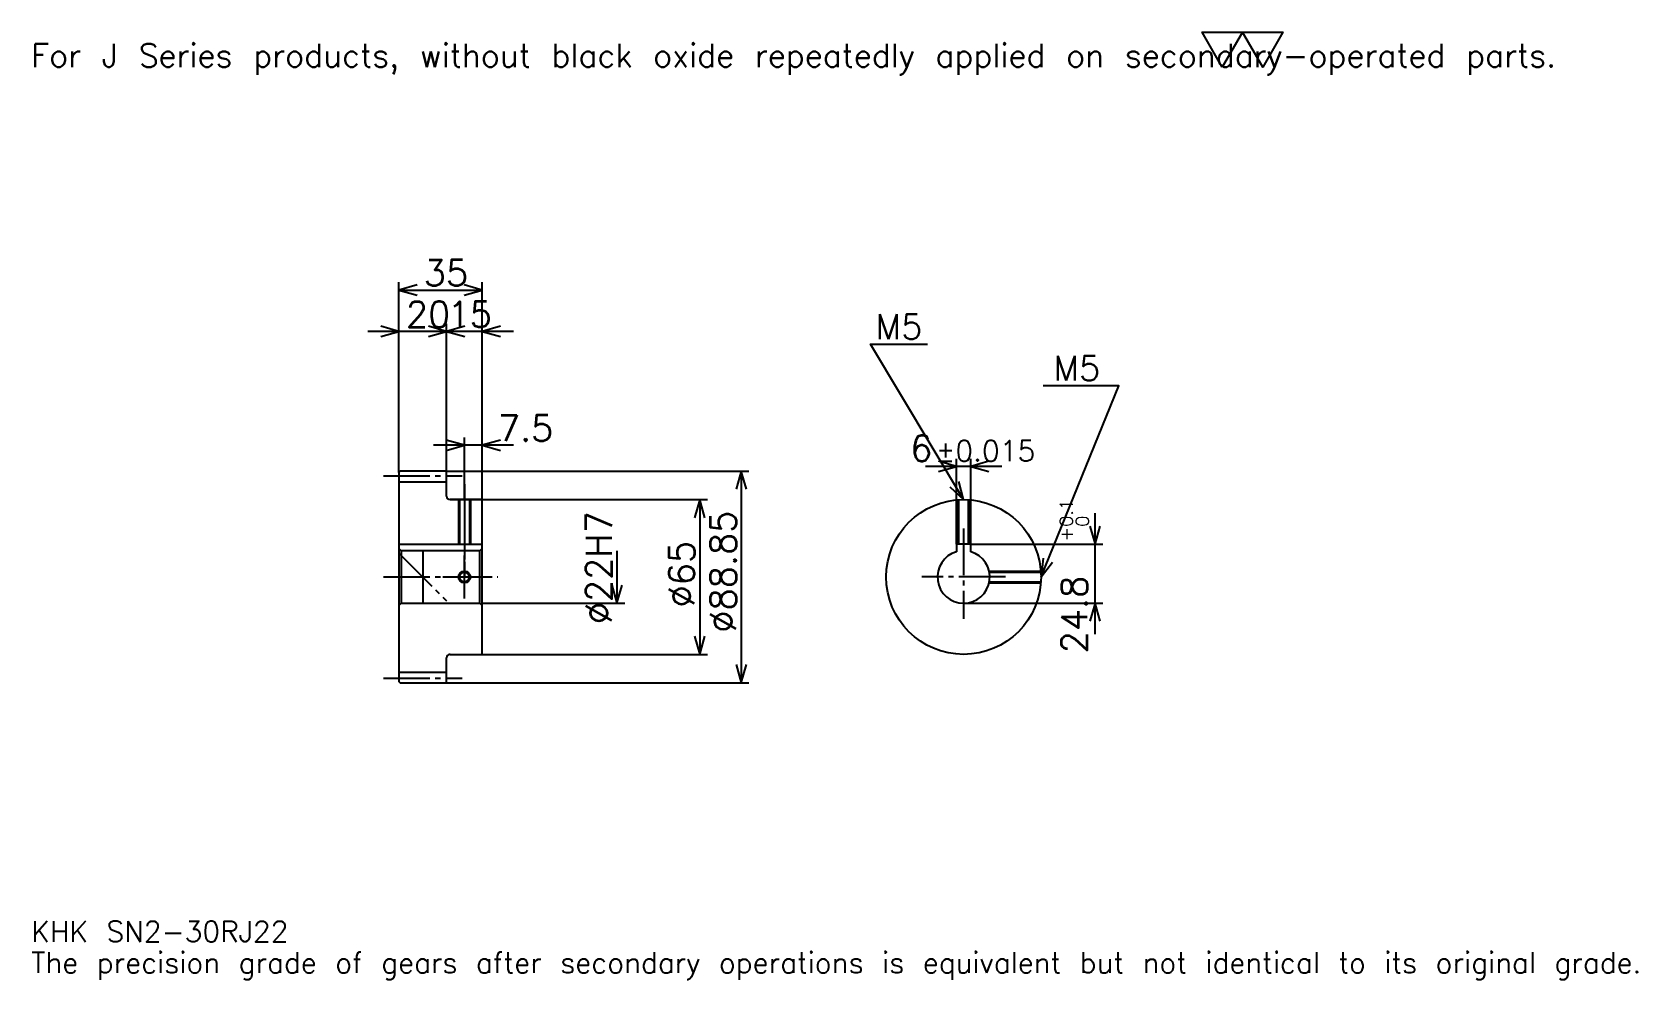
# Model space of a CAD drawing. Extents: x 22 to 696, y 8 to 406.
import ezdxf

# ---------------------------------------------------------------- set-up
doc = ezdxf.new("R2010")
doc.units = 0
doc.linetypes.add('DASHDOT', pattern=[26.086956, 19.565217, -2.173913, 2.173913, -2.173913])
doc.layers.get('0').update_dxf_attribs({"linetype": 'CONTINUOUS'})
doc.layers.add('DASHDOT', color=6, linetype='DASHDOT')
doc.styles.add('KANJI', font='TXT', dxfattribs={"bigfont": 'BIGFONT'})

msp = doc.modelspace()

# ---------------------------------------------------------------- linework, layer by layer
at = {"color": 5}
for p, q in [((176.086945, 221.600327), (176.086945, 300.948151)), ((176.086945, 297.687286), (211.086945, 297.687286)), ((211.086945, 221.600327), (211.086945, 300.948151)), ((196.086945, 221.600327), (196.086945, 283.556854)), ((209.130432, 280.295959), (163.043472, 280.295959)), ((224.130432, 280.295959), (183.043472, 280.295959)), ((224.130432, 232.469894), (190.543472, 232.469894)), ((203.586945, 221.600327), (203.586945, 235.730759)), ((429.195618, 223.582611), (397.108704, 223.582611)), ((410.152161, 190.973923), (410.152161, 226.843491)), ((416.152161, 190.973923), (416.152161, 226.843491)), ((176.086945, 221.100327), (176.086945, 221.600327)), ((195.586945, 221.600327), (211.086945, 221.600327)), ((196.086945, 221.100327), (196.086945, 221.600327)), ((203.586945, 209.67392), (203.586945, 221.600327)), ((203.586945, 209.67392), (203.586945, 221.600327)), ((211.086945, 221.600327), (323.043457, 221.600327)), ((211.086945, 209.17392), (211.086945, 221.600327)), ((319.782593, 221.600327), (319.782593, 132.747513)), ((197.586945, 209.67392), (211.086945, 209.67392)), ((211.086945, 209.67392), (305.652161, 209.67392)), ((302.391296, 209.67392), (302.391296, 144.67392)), ((468.32608, 153.130447), (468.32608, 204.017395)), ((416.152161, 190.973923), (471.586945, 190.973923)), ((267.608704, 188.17392), (267.608704, 166.17392)), ((211.086945, 166.17392), (270.869568, 166.17392)), ((413.152161, 166.17392), (471.586945, 166.17392)), ((197.586945, 144.67392), (211.086945, 144.67392)), ((211.086945, 144.67392), (305.652161, 144.67392)), ((195.586945, 132.747513), (211.086945, 132.747513)), ((211.086945, 132.747513), (323.043457, 132.747513))]:
    msp.add_line(p, q, dxfattribs=at)
at = {"color": 4}
for p, q in [((176.086945, 217.100327), (196.086945, 217.100327)), ((176.086945, 190.973923), (211.086945, 190.973923)), ((210.086945, 188.17392), (211.086945, 189.17392)), ((177.086945, 188.17392), (177.086945, 166.17392)), ((210.086945, 166.17392), (211.086945, 165.17392)), ((176.086945, 137.247513), (196.086945, 137.247513))]:
    msp.add_line(p, q, dxfattribs=at)
at = {"color": 7}
msp.add_line((186.086945, 188.043488), (186.086945, 166.304352), dxfattribs=at)
msp.add_lwpolyline([(521.739136, 391.304352), (513.260864, 406), (547.17395, 406), (538.695679, 391.304352), (530.217407, 406), (521.739136, 391.304352)], dxfattribs=at)
at = {"color": 5}
for points in [[(183.695633, 299.861206), (176.086945, 297.687286), (183.695633, 295.513367)], [(203.478241, 295.513367), (211.086945, 297.687286), (203.478241, 299.861206)], [(168.478256, 278.12207), (176.086945, 280.295959), (168.478256, 282.469879)], [(188.478241, 278.12207), (196.086945, 280.295959), (188.478241, 282.469879)], [(203.695648, 282.469879), (196.086945, 280.295959), (203.695648, 278.12207)], [(218.695648, 282.469879), (211.086945, 280.295959), (218.695648, 278.12207)], [(413.152161, 209.67392), (374.021729, 274.891296), (397.934753, 274.891296)], [(445.652161, 177.17392), (478.260864, 257.5), (446.521729, 257.5)], [(195.978241, 230.295975), (203.586945, 232.469894), (195.978241, 234.643799)], [(218.695648, 234.643799), (211.086945, 232.469894), (218.695648, 230.295975)], [(402.543457, 221.408707), (410.152161, 223.582611), (402.543457, 225.756531)], [(423.760864, 225.756531), (416.152161, 223.582611), (423.760864, 221.408707)], [(321.956512, 213.991638), (319.782593, 221.600327), (317.608673, 213.991638)], [(407.373413, 215.079849), (413.152161, 209.67392), (411.101624, 217.316788)], [(304.565186, 202.065216), (302.391296, 209.67392), (300.217377, 202.065216)], [(466.152161, 198.582611), (468.32608, 190.973923), (470.5, 198.582611)], [(446.499847, 185.04155), (445.652161, 177.17392), (450.528381, 183.406143)], [(265.434784, 173.782608), (267.608704, 166.17392), (269.782593, 173.782608)], [(470.5, 158.565231), (468.32608, 166.17392), (466.152161, 158.565231)], [(300.217377, 152.282623), (302.391296, 144.67392), (304.565186, 152.282623)], [(317.608673, 140.356201), (319.782593, 132.747513), (321.956512, 140.356201)]]:
    msp.add_lwpolyline(points, dxfattribs=at)
at = {"color": 4}
for points in [[(196.086945, 211.17392), (196.086945, 221.100327), (195.586945, 221.600327), (176.586945, 221.600327), (176.086945, 221.100327), (176.086945, 165.17392)], [(197.586945, 144.67392), (210.586945, 144.67392), (211.086945, 145.17392), (211.086945, 209.17392), (210.586945, 209.67392), (197.586945, 209.67392)], [(201.086945, 209.67392), (201.086945, 190.973923)], [(201.521942, 209.67392), (201.521942, 190.973923)], [(205.651947, 209.67392), (205.651947, 190.973923)], [(206.086945, 209.67392), (206.086945, 190.973923)], [(410.652161, 190.973923), (410.652161, 209.577621)], [(411.087158, 190.973923), (411.087158, 209.608246)], [(415.217163, 190.973923), (415.217163, 209.608246)], [(415.652161, 190.973923), (415.652161, 209.577621)], [(176.086945, 165.17392), (177.086945, 166.17392), (210.086945, 166.17392), (210.086945, 188.17392), (177.086945, 188.17392), (176.086945, 189.17392)], [(416.152161, 187.756927), (416.152161, 190.973923), (410.152161, 190.973923), (410.152161, 187.756927)], [(423.864319, 179.67392), (445.555878, 179.67392)], [(423.956604, 179.238922), (445.586487, 179.238922)], [(423.864319, 174.67392), (445.555878, 174.67392)], [(423.956604, 175.108917), (445.586487, 175.108917)], [(176.086945, 165.17392), (176.086945, 133.247513), (176.586945, 132.747513), (195.586945, 132.747513), (196.086945, 133.247513), (196.086945, 143.17392)]]:
    msp.add_lwpolyline(points, dxfattribs=at)
for centre, radius in [((413.152161, 177.17392), 32.5), ((203.586945, 177.17392), 2.065)]:
    msp.add_circle(centre, radius, dxfattribs=at)
at = {"color": 7}
msp.add_circle((203.586945, 177.17392), 2.5, dxfattribs=at)
at = {"color": 4}
for centre, radius, start, end in [((197.586945, 211.17392), 1.5, 180, 270), ((413.152161, 177.17392), 11, 105.826620886, 74.173379114), ((197.586945, 143.17392), 1.5, 90, 180)]:
    msp.add_arc(centre, radius, start, end, dxfattribs=at)
at = {"layer": 'DASHDOT', "color": 7}
for p, q in [((169.565201, 219.600327), (202.608688, 219.600327)), ((203.586945, 209.67392), (203.586945, 177.17392)), ((413.152161, 197.495667), (413.152161, 159.652176)), ((176.086945, 187.17392), (196.086945, 167.17392)), ((169.565201, 177.17392), (217.608688, 177.17392)), ((430.673889, 177.17392), (395.630432, 177.17392)), ((169.565201, 134.747513), (202.608688, 134.747513))]:
    msp.add_line(p, q, dxfattribs=at)
for points in [[(203.586945, 216.195663), (203.586945, 184.452179)], [(203.586945, 168.152176), (203.586945, 186.195663)], [(194.565201, 177.17392), (212.608688, 177.17392)]]:
    msp.add_lwpolyline(points, dxfattribs=at)

# ---------------------------------------------------------------- texts
at = {"color": 7, "style": 'KANJI'}
for s, height, p in [('For J Series products, without black oxide repeatedly applied on secondary-operated parts.', 9.782609, (21.73913, 391.304352)), ('35', 10.869565, (186.521729, 299.426422)), ('20', 10.869565, (179.021729, 282.035095)), ('15', 10.869565, (196.521729, 282.035095)), ('M5', 10.434783, (376.195618, 277.065216)), ('M5', 10.434783, (450.869568, 259.67392)), ('7.5', 10.869565, (217.608688, 234.209015)), ('6', 10.869565, (390.71521, 225.756531)), ('%%p0.015', 8.695652, (401.474762, 225.756531)), ('KHK SN2-30RJ22', 8.695652, (21.73913, 23.913044)), ('The precision grade of gears after secondary operations is equivalent but not identical to its original grade.', 8.695652, (21.73913, 10.869565))]:
    msp.add_text(s, height=height, dxfattribs=at).set_placement(p)
for s, height, p in [('%%c22H7', 10.869565, (265.434784, 157.33696)), ('%%c88.85', 10.869565, (317.608673, 153.804352)), ('0.1', 5.434783, (458.978241, 198.235626)), ('+', 5.434783, (458.978241, 192.148682)), ('0', 5.434783, (465.717377, 198.235626)), ('%%c65', 10.869565, (300.217377, 164.402176)), ('24.8', 10.869565, (465.065216, 145.100891))]:
    msp.add_text(s, height=height, rotation=90, dxfattribs=at).set_placement(p)

doc.saveas('drawing.dxf')
